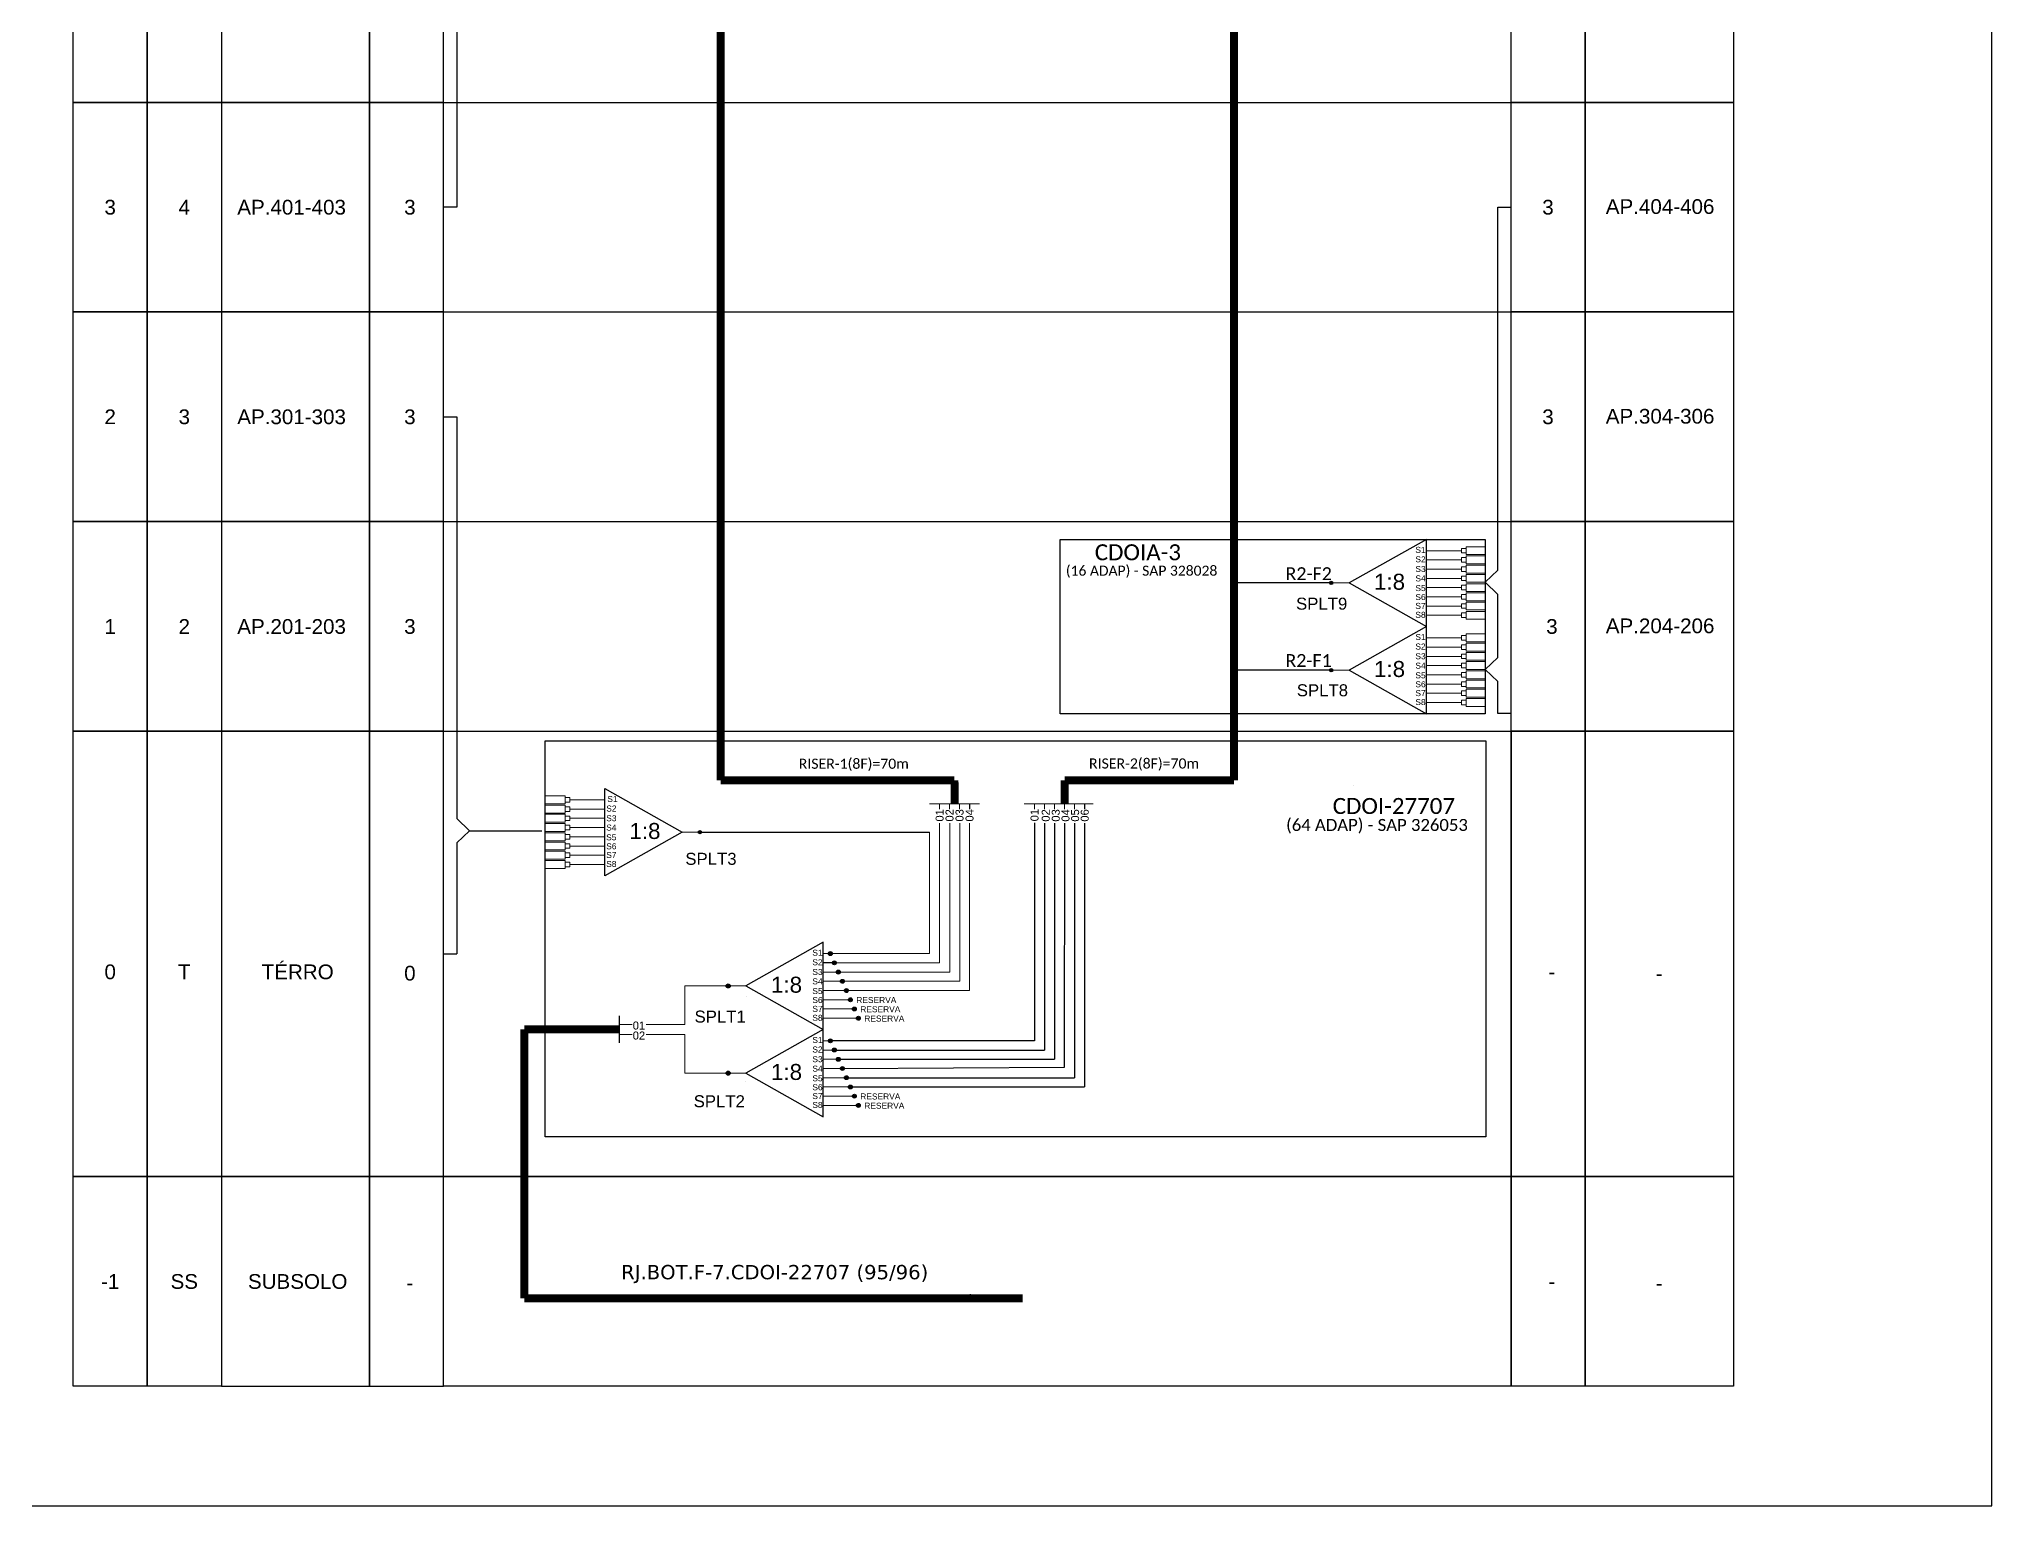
# Model space of a CAD drawing. Header units: millimetres. Extents: x 5724407 to 5725352, y -99080 to -98413.
# Drawn here: x 5725108.1 to 5725352.1, y -99080.2 to -98897 of the extents above; entities that cross this region are included whole.
import ezdxf
from ezdxf.enums import TextEntityAlignment as Align

# ---------------------------------------------------------------- set-up
doc = ezdxf.new("R2010")
doc.units = ezdxf.units.MM
doc.header["$PDMODE"] = 33
doc.header["$PDSIZE"] = 1e-05
doc.layers.add('40.1-ETIQUETAS', color=1, linetype='Continuous', lineweight=20)
doc.layers.add('AS BUILT', color=10, linetype='Continuous')
doc.layers.add('CAP a instalar', color=1, linetype='Continuous')
doc.styles.add('ARIAL', font='arial.ttf')
doc.styles.add('siredit', font='verdana.ttf')
doc.styles.add('WMF-Calibri0', font='calibri.ttf')

# ---------------------------------------------------------------- blocks, each defined once
blk = doc.blocks.new('SPLITTER_')
blk.add_point((0, 0))
at = {"style": 'ARIAL', "flags": 4}
blk.add_attdef('SPLT', (0, -3.26), '', height=1.5, dxfattribs=at)
blk = doc.blocks.new('LEG_CDO64_DIR')
blk.add_point((0, 0))
at = {"color": 1, "style": 'WMF-Calibri0', "flags": 4}
blk.add_attdef('CDO', (-2.62, -3.57), '', height=2, dxfattribs=at)
blk.add_attdef('MODELO', text='', height=1.5, dxfattribs=at).set_placement((-1.52, -5.5), align=Align.CENTER)

msp = doc.modelspace()

# ---------------------------------------------------------------- hatches: boundary and pattern name
h = msp.add_hatch(color=3)
h.dxf.hatch_style = 1
edge = h.paths.add_edge_path()
edge.add_arc((5725269.53, -98964.92), 0.205, 0, 360)
h = msp.add_hatch(color=3)
h.dxf.hatch_style = 1
edge = h.paths.add_edge_path()
edge.add_arc((5725269.53, -98975.82), 0.205, 0, 360)
h = msp.add_hatch(color=3)
h.dxf.hatch_style = 1
edge = h.paths.add_edge_path()
edge.add_arc((5725190.65, -98996.06), 0.205, 0, 360)
h = msp.add_hatch(color=3)
h.dxf.hatch_style = 1
edge = h.paths.add_edge_path()
edge.add_arc((5725206.95, -99011.23), 0.242, 0, 360)
h = msp.add_hatch(color=3)
h.dxf.hatch_style = 1
edge = h.paths.add_edge_path()
edge.add_arc((5725207.45, -99012.39), 0.242, 0, 360)
h = msp.add_hatch(color=3)
h.dxf.hatch_style = 1
edge = h.paths.add_edge_path()
edge.add_arc((5725207.95, -99013.54), 0.242, 0, 360)
h = msp.add_hatch(color=3)
h.dxf.hatch_style = 1
edge = h.paths.add_edge_path()
edge.add_arc((5725208.45, -99014.69), 0.242, 0, 360)
h = msp.add_hatch(color=3)
h.dxf.hatch_style = 1
edge = h.paths.add_edge_path()
edge.add_arc((5725208.95, -99015.85), 0.242, 0, 360)
h = msp.add_hatch(color=3)
h.dxf.hatch_style = 1
edge = h.paths.add_edge_path()
edge.add_arc((5725209.45, -99017), 0.242, 0, 360)
h = msp.add_hatch(color=3)
h.dxf.hatch_style = 1
edge = h.paths.add_edge_path()
edge.add_arc((5725209.95, -99018.15), 0.242, 0, 360)
h = msp.add_hatch(color=3)
h.dxf.hatch_style = 1
edge = h.paths.add_edge_path()
edge.add_arc((5725210.45, -99019.31), 0.242, 0, 360)
h = msp.add_hatch(color=3)
h.dxf.hatch_style = 1
edge = h.paths.add_edge_path()
edge.add_arc((5725206.95, -99022.13), 0.242, 0, 360)
h = msp.add_hatch(color=3)
h.dxf.hatch_style = 1
edge = h.paths.add_edge_path()
edge.add_arc((5725207.45, -99023.28), 0.242, 0, 360)
h = msp.add_hatch(color=3)
h.dxf.hatch_style = 1
edge = h.paths.add_edge_path()
edge.add_arc((5725207.95, -99024.44), 0.242, 0, 360)
h = msp.add_hatch(color=3)
h.dxf.hatch_style = 1
edge = h.paths.add_edge_path()
edge.add_arc((5725208.45, -99025.59), 0.242, 0, 360)
h = msp.add_hatch(color=3)
h.dxf.hatch_style = 1
edge = h.paths.add_edge_path()
edge.add_arc((5725208.95, -99026.74), 0.242, 0, 360)
h = msp.add_hatch(color=3)
h.dxf.hatch_style = 1
edge = h.paths.add_edge_path()
edge.add_arc((5725209.45, -99027.9), 0.242, 0, 360)
h = msp.add_hatch(color=3)
h.dxf.hatch_style = 1
edge = h.paths.add_edge_path()
edge.add_arc((5725209.95, -99029.05), 0.242, 0, 360)
h = msp.add_hatch(color=3)
h.dxf.hatch_style = 1
edge = h.paths.add_edge_path()
edge.add_arc((5725210.45, -99030.2), 0.242, 0, 360)
at = {"layer": 'AS BUILT'}
h = msp.add_hatch(color=3, dxfattribs=at)
h.dxf.hatch_style = 1
edge = h.paths.add_edge_path()
edge.add_arc((5725194.18, -99015.27), 0.256, 0, 360)
h = msp.add_hatch(color=3, dxfattribs=at)
h.dxf.hatch_style = 1
edge = h.paths.add_edge_path()
edge.add_arc((5725194.18, -99026.17), 0.256, 0, 360)

# ---------------------------------------------------------------- linework, layer by layer
at = {"color": 3}
for p, q in [((5725290.36, -98963.33), (5725290.36, -98917.97)), ((5725290.36, -98917.97), (5725292.01, -98917.97)), ((5725288.79, -98964.84), (5725290.36, -98963.33)), ((5725290.36, -98966.35), (5725288.79, -98964.84)), ((5725290.36, -98973.07), (5725290.36, -98966.35)), ((5725290.36, -98973.07), (5725290.36, -98973.07))]:
    msp.add_line(p, q, dxfattribs=at)
at = {"color": 1}
for p, q in [((5725171.33, -98984.65), (5725288.87, -98984.65)), ((5725171.33, -99034.12), (5725171.33, -98984.65)), ((5725288.87, -98984.65), (5725288.87, -99034.12)), ((5725288.87, -99034.12), (5725171.33, -99034.12))]:
    msp.add_line(p, q, dxfattribs=at)
at = {"color": 6, "lineweight": 0}
msp.add_line((5725237.46, -98992.52), (5725239.79, -98992.52), dxfattribs=at)
at = {"color": 251}
msp.add_line((5725238.71, -98992.52), (5725238.71, -98993.19), dxfattribs=at)
at = {"color": 5, "lineweight": 0}
for p, q in [((5725221.86, -98994.94), (5725221.86, -99013.54)), ((5725223.11, -98994.94), (5725223.11, -99014.69)), ((5725221.86, -99013.54), (5725207.95, -99013.54)), ((5725223.11, -99014.69), (5725208.45, -99014.69)), ((5725221.86, -99013.54), (5725221.86, -99013.54)), ((5725223.11, -99014.69), (5725223.11, -99014.69))]:
    msp.add_line(p, q, dxfattribs=at)
at = {"color": 251, "lineweight": 0}
for p, q in [((5725224.35, -98994.94), (5725224.35, -99015.85)), ((5725224.35, -99015.85), (5725208.95, -99015.85))]:
    msp.add_line(p, q, dxfattribs=at)
at = {"color": 7}
msp.add_lwpolyline([(5724407.48, -99080.25), (5725352.09, -99080.25), (5725352.09, -98413.07), (5724407.48, -98413.07)], close=True, dxfattribs=at)
at = {"color": 6, "const_width": 1}
for points in [[(5725257.37, -98964.92), (5725257.37, -98729.17)], [(5725257.37, -98964.92), (5725257.37, -98989.59)], [(5725236.21, -98992.52), (5725236.21, -98989.59)], [(5725236.21, -98989.59), (5725257.37, -98989.59)], [(5725167.83, -99054.32), (5725167.83, -99054.32)]]:
    msp.add_lwpolyline(points, dxfattribs=at)
at = {"color": 5, "const_width": 1}
for points in [[(5725193.26, -98755.36), (5725193.26, -98989.59)], [(5725222.46, -98989.59), (5725193.26, -98989.59)], [(5725222.47, -98992.52), (5725222.46, -98989.59)]]:
    msp.add_lwpolyline(points, dxfattribs=at)
at = {"color": 3}
for points in [[(5725160.27, -98862.73), (5725160.27, -98862.73), (5725160.28, -98869.45), (5725161.84, -98870.96), (5725160.27, -98872.46), (5725160.27, -98917.97)], [(5725160.27, -98917.97), (5725158.62, -98917.97)], [(5725158.62, -98944.16), (5725160.27, -98944.16)], [(5725160.27, -98944.16), (5725160.28, -98994.37), (5725161.84, -98995.88), (5725160.27, -98997.39), (5725160.27, -99011.28)], [(5725292.01, -98981.25), (5725290.36, -98981.25), (5725290.36, -98977.25), (5725288.79, -98975.74), (5725290.36, -98974.23), (5725290.36, -98973.07)], [(5725161.84, -98995.88), (5725170.91, -98995.88)], [(5725158.62, -99011.28), (5725160.27, -99011.28)]]:
    msp.add_lwpolyline(points, dxfattribs=at)
at = {"color": 0}
for points in [[(5725112.33, -98878.67), (5725121.59, -98878.67), (5725121.59, -98904.87), (5725112.33, -98904.87)], [(5725121.59, -98878.67), (5725130.85, -98878.67), (5725130.85, -98904.87), (5725121.59, -98904.87)], [(5725149.37, -98878.67), (5725130.85, -98878.67), (5725130.85, -98904.87), (5725149.37, -98904.87)], [(5725158.62, -98878.67), (5725149.37, -98878.67), (5725149.37, -98904.87), (5725158.62, -98904.87)], [(5725292.01, -98878.67), (5725301.27, -98878.67), (5725301.27, -98904.87), (5725292.01, -98904.87)], [(5725301.27, -98878.67), (5725319.79, -98878.67), (5725319.79, -98904.87), (5725301.27, -98904.87)], [(5725112.33, -98904.87), (5725121.59, -98904.87), (5725121.59, -98931.06), (5725112.33, -98931.06)], [(5725121.59, -98904.87), (5725130.85, -98904.87), (5725130.85, -98931.06), (5725121.59, -98931.06)], [(5725149.37, -98904.87), (5725130.85, -98904.87), (5725130.85, -98931.06), (5725149.37, -98931.06)], [(5725158.62, -98904.87), (5725149.37, -98904.87), (5725149.37, -98931.06), (5725158.62, -98931.06)], [(5725292.01, -98904.87), (5725301.27, -98904.87), (5725301.27, -98931.06), (5725292.01, -98931.06)], [(5725301.27, -98904.87), (5725319.79, -98904.87), (5725319.79, -98931.06), (5725301.27, -98931.06)], [(5725112.33, -98931.06), (5725121.59, -98931.06), (5725121.59, -98957.26), (5725112.33, -98957.26)], [(5725121.59, -98931.06), (5725130.85, -98931.06), (5725130.85, -98957.26), (5725121.59, -98957.26)], [(5725149.37, -98931.06), (5725130.85, -98931.06), (5725130.85, -98957.26), (5725149.37, -98957.26)], [(5725158.62, -98931.06), (5725149.37, -98931.06), (5725149.37, -98957.26), (5725158.62, -98957.26)], [(5725292.01, -98931.06), (5725301.27, -98931.06), (5725301.27, -98957.26), (5725292.01, -98957.26)], [(5725301.27, -98931.06), (5725319.79, -98931.06), (5725319.79, -98957.26), (5725301.27, -98957.26)], [(5725112.33, -98957.26), (5725121.59, -98957.26), (5725121.59, -98983.45), (5725112.33, -98983.45)], [(5725121.59, -98957.26), (5725130.85, -98957.26), (5725130.85, -98983.45), (5725121.59, -98983.45)], [(5725149.37, -98957.26), (5725130.85, -98957.26), (5725130.85, -98983.45), (5725149.37, -98983.45)], [(5725158.62, -98957.26), (5725149.37, -98957.26), (5725149.37, -98983.45), (5725158.62, -98983.45)], [(5725292.01, -98957.26), (5725301.27, -98957.26), (5725301.27, -98983.45), (5725292.01, -98983.45)], [(5725301.27, -98957.26), (5725319.79, -98957.26), (5725319.79, -98983.45), (5725301.27, -98983.45)], [(5725112.33, -98983.45), (5725121.59, -98983.45), (5725121.59, -99039.1), (5725112.33, -99039.1)], [(5725121.59, -98983.45), (5725130.85, -98983.45), (5725130.85, -99039.1), (5725121.59, -99039.1)], [(5725149.37, -98983.45), (5725130.85, -98983.45), (5725130.85, -99039.1), (5725149.37, -99039.1)], [(5725158.62, -98983.45), (5725149.37, -98983.45), (5725149.37, -99039.1), (5725158.62, -99039.1)], [(5725158.62, -98983.45), (5725292.01, -98983.45), (5725292.01, -99039.1), (5725158.62, -99039.1)], [(5725292.01, -98983.45), (5725301.27, -98983.45), (5725301.27, -99039.1), (5725292.01, -99039.1)], [(5725301.27, -98983.45), (5725319.79, -98983.45), (5725319.79, -99039.1), (5725301.27, -99039.1)], [(5725112.33, -99039.1), (5725121.59, -99039.1), (5725121.59, -99065.3), (5725112.33, -99065.3)], [(5725121.59, -99039.1), (5725130.85, -99039.1), (5725130.85, -99065.3), (5725121.59, -99065.3)], [(5725149.37, -99039.1), (5725130.85, -99039.1), (5725130.85, -99065.3), (5725149.37, -99065.3)], [(5725158.62, -99039.1), (5725149.37, -99039.1), (5725149.37, -99065.3), (5725158.62, -99065.3)], [(5725158.62, -99039.1), (5725292.01, -99039.1), (5725292.01, -99065.3), (5725158.62, -99065.3)], [(5725292.01, -99039.1), (5725301.27, -99039.1), (5725301.27, -99065.3), (5725292.01, -99065.3)], [(5725301.27, -99039.1), (5725319.79, -99039.1), (5725319.79, -99065.3), (5725301.27, -99065.3)]]:
    msp.add_lwpolyline(points, close=True, dxfattribs=at)
for points in [[(5725158.62, -98904.87), (5725292.01, -98904.87)], [(5725158.62, -98931.06), (5725292.01, -98931.06)], [(5725158.62, -98957.26), (5725292.01, -98957.26)]]:
    msp.add_lwpolyline(points)
at = {"color": 1}
for points in [[(5725288.79, -98981.27), (5725288.79, -98981.27), (5725288.79, -98981.27), (5725235.66, -98981.27), (5725235.66, -98959.48), (5725235.66, -98959.48)], [(5725281.42, -98959.48), (5725271.76, -98964.92), (5725281.42, -98970.37), (5725281.42, -98959.48)], [(5725281.42, -98970.37), (5725271.76, -98975.82), (5725281.42, -98981.27), (5725281.42, -98970.37)], [(5725178.75, -98990.61), (5725188.42, -98996.06), (5725178.75, -99001.5), (5725178.75, -98990.61)], [(5725206.07, -99009.82), (5725196.4, -99015.27), (5725206.07, -99020.72), (5725206.07, -99009.82)], [(5725180.56, -99019.02), (5725180.56, -99022.38)], [(5725206.07, -99020.72), (5725196.4, -99026.17), (5725206.07, -99031.62), (5725206.07, -99020.72)], [(5725224.42, -99053.77), (5725224.42, -99054.32)]]:
    msp.add_lwpolyline(points, dxfattribs=at)
msp.add_lwpolyline([(5725235.66, -98959.48), (5725288.79, -98959.48), (5725288.79, -98981.27), (5725235.66, -98981.27)], close=True, dxfattribs=at)
at = {"color": 3, "lineweight": 0}
for points in [[(5725285.8, -98960.89), (5725281.42, -98960.89)], [(5725281.42, -98962.04), (5725285.8, -98962.04)], [(5725286.38, -98960.39), (5725286.38, -98961.38)], [(5725286.38, -98960.39), (5725288.79, -98960.39)], [(5725286.38, -98961.38), (5725288.79, -98961.38)], [(5725286.38, -98961.55), (5725286.38, -98962.53)], [(5725286.38, -98961.55), (5725288.79, -98961.55)], [(5725281.42, -98963.19), (5725285.8, -98963.19)], [(5725281.42, -98964.35), (5725285.8, -98964.35)], [(5725286.38, -98962.53), (5725288.79, -98962.53)], [(5725286.38, -98962.7), (5725286.38, -98963.69)], [(5725286.38, -98962.7), (5725288.79, -98962.7)], [(5725286.38, -98963.69), (5725288.79, -98963.69)], [(5725286.38, -98963.85), (5725286.38, -98964.84)], [(5725286.38, -98963.85), (5725288.79, -98963.85)], [(5725281.42, -98965.5), (5725285.8, -98965.5)], [(5725281.42, -98966.65), (5725285.8, -98966.65)], [(5725286.38, -98964.84), (5725288.79, -98964.84)], [(5725286.38, -98965.01), (5725286.38, -98965.99)], [(5725286.38, -98965.01), (5725288.79, -98965.01)], [(5725286.38, -98965.99), (5725288.79, -98965.99)], [(5725286.38, -98966.16), (5725286.38, -98967.15)], [(5725286.38, -98966.16), (5725288.79, -98966.16)], [(5725281.42, -98967.81), (5725285.8, -98967.81)], [(5725281.42, -98968.96), (5725285.8, -98968.96)], [(5725286.38, -98967.15), (5725288.79, -98967.15)], [(5725286.38, -98967.31), (5725286.38, -98968.3)], [(5725286.38, -98967.31), (5725288.79, -98967.31)], [(5725286.38, -98968.3), (5725288.79, -98968.3)], [(5725286.38, -98968.47), (5725286.38, -98969.45)], [(5725286.38, -98968.47), (5725288.79, -98968.47)], [(5725286.38, -98969.45), (5725288.79, -98969.45)], [(5725285.8, -98971.78), (5725281.42, -98971.78)], [(5725286.38, -98971.29), (5725286.38, -98972.28)], [(5725286.38, -98971.29), (5725288.79, -98971.29)], [(5725281.42, -98972.94), (5725285.8, -98972.94)], [(5725281.42, -98974.09), (5725285.8, -98974.09)], [(5725286.38, -98972.28), (5725288.79, -98972.28)], [(5725286.38, -98972.44), (5725286.38, -98973.43)], [(5725286.38, -98972.44), (5725288.79, -98972.44)], [(5725286.38, -98973.43), (5725288.79, -98973.43)], [(5725286.38, -98973.6), (5725286.38, -98974.58)], [(5725286.38, -98973.6), (5725288.79, -98973.6)], [(5725281.42, -98975.24), (5725285.8, -98975.24)], [(5725281.42, -98976.4), (5725285.8, -98976.4)], [(5725286.38, -98974.58), (5725288.79, -98974.58)], [(5725286.38, -98974.75), (5725286.38, -98975.74)], [(5725286.38, -98974.75), (5725288.79, -98974.75)], [(5725286.38, -98975.74), (5725288.79, -98975.74)], [(5725286.38, -98975.9), (5725286.38, -98976.89)], [(5725286.38, -98975.9), (5725288.79, -98975.9)], [(5725281.42, -98977.55), (5725285.8, -98977.55)], [(5725281.42, -98978.7), (5725285.8, -98978.7)], [(5725286.38, -98976.89), (5725288.79, -98976.89)], [(5725286.38, -98977.06), (5725286.38, -98978.04)], [(5725286.38, -98977.06), (5725288.79, -98977.06)], [(5725286.38, -98978.04), (5725288.79, -98978.04)], [(5725286.38, -98978.21), (5725286.38, -98979.2)], [(5725286.38, -98978.21), (5725288.79, -98978.21)], [(5725286.38, -98979.2), (5725288.79, -98979.2)], [(5725281.42, -98979.86), (5725285.8, -98979.86)], [(5725286.38, -98979.36), (5725286.38, -98980.35)], [(5725286.38, -98979.36), (5725288.79, -98979.36)], [(5725173.8, -98991.53), (5725171.39, -98991.53)], [(5725173.8, -98992.51), (5725171.39, -98992.51)], [(5725173.8, -98992.68), (5725171.39, -98992.68)], [(5725173.8, -98993.67), (5725171.39, -98993.67)], [(5725173.8, -98993.83), (5725171.39, -98993.83)], [(5725173.8, -98991.53), (5725173.8, -98992.51)], [(5725173.8, -98992.68), (5725173.8, -98993.67)], [(5725173.8, -98993.83), (5725173.8, -98994.82)], [(5725174.38, -98992.02), (5725178.75, -98992.02)], [(5725178.75, -98993.17), (5725174.38, -98993.17)], [(5725173.8, -98994.82), (5725171.39, -98994.82)], [(5725173.8, -98994.99), (5725171.39, -98994.99)], [(5725173.8, -98995.97), (5725171.39, -98995.97)], [(5725173.8, -98996.14), (5725171.39, -98996.14)], [(5725173.8, -98994.99), (5725173.8, -98995.97)], [(5725173.8, -98996.14), (5725173.8, -98997.13)], [(5725178.75, -98994.33), (5725174.38, -98994.33)], [(5725178.75, -98995.48), (5725174.38, -98995.48)], [(5725173.8, -98997.13), (5725171.39, -98997.13)], [(5725173.8, -98997.29), (5725171.39, -98997.29)], [(5725173.8, -98998.28), (5725171.39, -98998.28)], [(5725173.8, -98998.45), (5725171.39, -98998.45)], [(5725173.8, -98997.29), (5725173.8, -98998.28)], [(5725173.8, -98998.45), (5725173.8, -98999.43)], [(5725178.75, -98996.63), (5725174.38, -98996.63)], [(5725178.75, -98997.79), (5725174.38, -98997.79)], [(5725173.8, -98999.43), (5725171.39, -98999.43)], [(5725173.8, -98999.6), (5725171.39, -98999.6)], [(5725173.8, -99000.58), (5725171.39, -99000.58)], [(5725173.8, -98999.6), (5725173.8, -99000.58)], [(5725178.75, -98998.94), (5725174.38, -98998.94)], [(5725178.75, -99000.09), (5725174.38, -99000.09)]]:
    msp.add_lwpolyline(points, dxfattribs=at)
for points in [[(5725285.8, -98960.6), (5725286.38, -98960.6), (5725286.38, -98961.17), (5725285.8, -98961.17)], [(5725285.8, -98961.75), (5725286.38, -98961.75), (5725286.38, -98962.33), (5725285.8, -98962.33)], [(5725285.8, -98962.91), (5725286.38, -98962.91), (5725286.38, -98963.48), (5725285.8, -98963.48)], [(5725285.8, -98964.06), (5725286.38, -98964.06), (5725286.38, -98964.63), (5725285.8, -98964.63)], [(5725285.8, -98965.21), (5725286.38, -98965.21), (5725286.38, -98965.79), (5725285.8, -98965.79)], [(5725285.8, -98966.37), (5725286.38, -98966.37), (5725286.38, -98966.94), (5725285.8, -98966.94)], [(5725285.8, -98967.52), (5725286.38, -98967.52), (5725286.38, -98968.09), (5725285.8, -98968.09)], [(5725285.8, -98968.67), (5725286.38, -98968.67), (5725286.38, -98969.25), (5725285.8, -98969.25)], [(5725285.8, -98971.5), (5725286.38, -98971.5), (5725286.38, -98972.07), (5725285.8, -98972.07)], [(5725285.8, -98972.65), (5725286.38, -98972.65), (5725286.38, -98973.22), (5725285.8, -98973.22)], [(5725285.8, -98973.8), (5725286.38, -98973.8), (5725286.38, -98974.38), (5725285.8, -98974.38)], [(5725285.8, -98974.96), (5725286.38, -98974.96), (5725286.38, -98975.53), (5725285.8, -98975.53)], [(5725285.8, -98976.11), (5725286.38, -98976.11), (5725286.38, -98976.68), (5725285.8, -98976.68)], [(5725285.8, -98977.26), (5725286.38, -98977.26), (5725286.38, -98977.84), (5725285.8, -98977.84)], [(5725285.8, -98978.42), (5725286.38, -98978.42), (5725286.38, -98978.99), (5725285.8, -98978.99)], [(5725285.8, -98979.57), (5725286.38, -98979.57), (5725286.38, -98980.14), (5725285.8, -98980.14)], [(5725174.38, -98991.73), (5725173.8, -98991.73), (5725173.8, -98992.31), (5725174.38, -98992.31)], [(5725174.38, -98992.89), (5725173.8, -98992.89), (5725173.8, -98993.46), (5725174.38, -98993.46)], [(5725174.38, -98994.04), (5725173.8, -98994.04), (5725173.8, -98994.61), (5725174.38, -98994.61)], [(5725174.38, -98995.19), (5725173.8, -98995.19), (5725173.8, -98995.77), (5725174.38, -98995.77)], [(5725174.38, -98996.35), (5725173.8, -98996.35), (5725173.8, -98996.92), (5725174.38, -98996.92)], [(5725174.38, -98997.5), (5725173.8, -98997.5), (5725173.8, -98998.07), (5725174.38, -98998.07)], [(5725174.38, -98998.65), (5725173.8, -98998.65), (5725173.8, -98999.22), (5725174.38, -98999.22)], [(5725174.38, -98999.81), (5725173.8, -98999.81), (5725173.8, -99000.38), (5725174.38, -99000.38)]]:
    msp.add_lwpolyline(points, close=True, dxfattribs=at)
at = {"color": 6}
for points in [[(5725269.33, -98964.92), (5725257.37, -98964.92)], [(5725269.33, -98975.82), (5725257.37, -98975.82)], [(5725232.47, -98994.91), (5725232.45, -99022.15)], [(5725233.71, -98994.94), (5725233.71, -99023.28)], [(5725234.96, -98994.94), (5725234.96, -99024.44)], [(5725236.22, -98994.94), (5725236.17, -99025.44)], [(5725237.46, -98994.94), (5725237.46, -99026.74)], [(5725232.46, -99022.15), (5725206.95, -99022.13)], [(5725207.45, -99023.28), (5725233.71, -99023.28)], [(5725207.95, -99024.44), (5725234.96, -99024.44)], [(5725208.45, -99025.59), (5725236.21, -99025.44)], [(5725208.95, -99026.74), (5725237.46, -99026.74)]]:
    msp.add_lwpolyline(points, dxfattribs=at)
at = {"color": 1, "lineweight": 0}
for points in [[(5725271.76, -98964.92), (5725269.53, -98964.92)], [(5725271.76, -98975.82), (5725269.53, -98975.82)], [(5725188.42, -98996.06), (5725190.65, -98996.06)]]:
    msp.add_lwpolyline(points, dxfattribs=at)
at = {"color": 5, "lineweight": 0}
for points in [[(5725219.35, -98992.52), (5725225.59, -98992.52)], [(5725220.6, -98992.52), (5725220.6, -98993.19)], [(5725221.84, -98992.52), (5725221.84, -98993.19)], [(5725223.09, -98992.52), (5725223.09, -98993.19)], [(5725219.35, -98996.06), (5725219.35, -99011.23)], [(5725220.6, -98994.94), (5725220.6, -99012.39)], [(5725206.95, -99011.23), (5725219.35, -99011.23)], [(5725207.45, -99012.39), (5725220.6, -99012.39)]]:
    msp.add_lwpolyline(points, dxfattribs=at)
at = {"color": 251}
for points in [[(5725224.34, -98992.52), (5725224.34, -98993.19)], [(5725238.71, -98994.94), (5725238.71, -99027.9)], [(5725209.45, -99027.9), (5725238.71, -99027.9)]]:
    msp.add_lwpolyline(points, dxfattribs=at)
at = {"color": 6, "lineweight": 0}
for points in [[(5725231.18, -98992.52), (5725232.46, -98992.52)], [(5725232.46, -98992.52), (5725232.46, -98993.19)], [(5725232.46, -98992.52), (5725233.71, -98992.52), (5725233.71, -98993.19)], [(5725233.71, -98992.52), (5725234.96, -98992.52), (5725234.96, -98993.19)], [(5725234.96, -98992.52), (5725236.21, -98992.52), (5725236.21, -98993.19)], [(5725236.21, -98992.52), (5725237.46, -98992.52), (5725237.46, -98993.19)]]:
    msp.add_lwpolyline(points, dxfattribs=at)
at = {"color": 5}
msp.add_lwpolyline([(5725190.85, -98996.06), (5725219.35, -98996.06)], dxfattribs=at)
at = {"color": 0, "lineweight": 0}
for points in [[(5725206.95, -99011.23), (5725206.07, -99011.23)], [(5725206.07, -99013.54), (5725207.95, -99013.54)], [(5725206.07, -99014.69), (5725208.45, -99014.69)], [(5725206.07, -99015.85), (5725208.95, -99015.85)], [(5725207.95, -99013.54), (5725207.95, -99013.54)], [(5725206.07, -99017), (5725209.45, -99017)], [(5725206.07, -99018.15), (5725209.95, -99018.15)], [(5725206.07, -99019.31), (5725210.45, -99019.31)]]:
    msp.add_lwpolyline(points, dxfattribs=at)
at = {"color": 0}
msp.add_lwpolyline([(5725207.45, -99012.39), (5725206.07, -99012.39)], dxfattribs=at)
at = {"color": 1, "const_width": 1}
for points in [[(5725168.73, -99020.7), (5725168.73, -99054.32)], [(5725168.73, -99020.7), (5725180.56, -99020.7)], [(5725168.73, -99054.32), (5725230.97, -99054.32)]]:
    msp.add_lwpolyline(points, dxfattribs=at)
at = {"color": 7, "lineweight": 0}
for points in [[(5725206.95, -99022.13), (5725206.07, -99022.13)], [(5725206.07, -99023.28), (5725207.45, -99023.28)], [(5725206.07, -99024.44), (5725207.95, -99024.44)], [(5725206.07, -99025.59), (5725208.45, -99025.59)], [(5725206.07, -99026.74), (5725208.95, -99026.74)], [(5725206.07, -99027.9), (5725209.45, -99027.9)], [(5725206.07, -99029.05), (5725209.95, -99029.05)], [(5725206.07, -99030.2), (5725210.45, -99030.2)]]:
    msp.add_lwpolyline(points, dxfattribs=at)
at = {"color": 3}
for centre, radius in [((5725269.53, -98964.92), 0.205), ((5725269.53, -98975.82), 0.205), ((5725190.65, -98996.06), 0.205), ((5725206.95, -99011.23), 0.242), ((5725207.45, -99012.39), 0.242), ((5725207.95, -99013.54), 0.242), ((5725208.45, -99014.69), 0.242), ((5725208.95, -99015.85), 0.242), ((5725209.45, -99017), 0.242), ((5725209.95, -99018.15), 0.242), ((5725210.45, -99019.31), 0.242), ((5725206.95, -99022.13), 0.242), ((5725207.45, -99023.28), 0.242), ((5725207.95, -99024.44), 0.242), ((5725208.45, -99025.59), 0.242), ((5725208.95, -99026.74), 0.242), ((5725209.45, -99027.9), 0.242), ((5725209.95, -99029.05), 0.242), ((5725210.45, -99030.2), 0.242)]:
    msp.add_circle(centre, radius, dxfattribs=at)
for p in [(5725271.76, -98964.92), (5725196.51, -99016.59)]:
    msp.add_point(p)
at = {"layer": 'AS BUILT', "color": 3, "lineweight": 0}
for points in [[(5725194.18, -99015.27), (5725188.75, -99015.27), (5725188.75, -99020.09), (5725183.92, -99020.09)], [(5725182.17, -99020.09), (5725180.56, -99020.09)]]:
    msp.add_lwpolyline(points, dxfattribs=at)
at = {"layer": 'AS BUILT', "lineweight": 0}
for points in [[(5725196.4, -99015.27), (5725194.18, -99015.27)], [(5725196.4, -99026.17), (5725194.18, -99026.17)]]:
    msp.add_lwpolyline(points, dxfattribs=at)
at = {"layer": 'AS BUILT', "color": 2, "lineweight": 0}
for points in [[(5725182.17, -99021.34), (5725180.56, -99021.34)], [(5725194.18, -99026.17), (5725188.75, -99026.17), (5725188.75, -99021.34), (5725183.92, -99021.34)]]:
    msp.add_lwpolyline(points, dxfattribs=at)
at = {"layer": 'AS BUILT', "color": 3}
for centre in [(5725194.18, -99015.27), (5725194.18, -99026.17)]:
    msp.add_circle(centre, 0.256, dxfattribs=at)
at = {"layer": 'AS BUILT'}
msp.add_point((5725196.4, -99027.17), dxfattribs=at)
at = {"layer": 'CAP a instalar', "color": 3, "lineweight": 0}
msp.add_lwpolyline([(5725286.38, -98980.35), (5725288.79, -98980.35)], dxfattribs=at)

# ---------------------------------------------------------------- block references
ref = msp.add_blockref('SPLITTER_', (5725271.76, -98975.82), dxfattribs=dict(xscale=-1))
ref.add_attrib('SPLT', 'SPLT8', (5725265.23, -98979.08), dxfattribs={"height": 1.5, "style": 'ARIAL'})
ref = msp.add_blockref('LEG_CDO64_DIR', (5725272.34, -98990.22))
ref.add_attrib('CDO', 'CDOI-27707', (5725269.72, -98993.79), dxfattribs={"color": 1, "height": 2, "style": 'WMF-Calibri0'})
ref.add_attrib('MODELO', '(64 ADAP) - SAP 326053', dxfattribs={"color": 1, "height": 1.5, "style": 'WMF-Calibri0'}).set_placement((5725275.25, -98995.91), align=Align.CENTER)

# ---------------------------------------------------------------- texts
at = {"color": 0, "style": 'ARIAL'}
for s, p in [('3', (5725116.96, -98917.97)), ('4', (5725126.22, -98917.97)), ('AP.401-403', (5725139.63, -98917.97)), ('3', (5725154.41, -98917.97)), ('3', (5725296.62, -98917.97)), ('AP.404-406', (5725310.63, -98917.89)), ('2', (5725116.96, -98944.16)), ('3', (5725126.22, -98944.16)), ('AP.301-303', (5725139.63, -98944.16)), ('3', (5725154.41, -98944.16)), ('3', (5725296.62, -98944.16)), ('AP.304-306', (5725310.63, -98944.09)), ('1', (5725116.96, -98970.36)), ('2', (5725126.22, -98970.36)), ('AP.201-203', (5725139.63, -98970.36)), ('3', (5725154.41, -98970.36)), ('3', (5725297.11, -98970.36)), ('AP.204-206', (5725310.63, -98970.28)), ('0', (5725116.96, -99013.51)), ('T', (5725126.22, -99013.51)), ('TÉRRO', (5725140.39, -99013.51)), ('0', (5725154.41, -99013.68)), ('-', (5725297.11, -99013.51)), ('-', (5725310.5, -99013.71)), ('-1', (5725116.96, -99052.2)), ('SS', (5725126.22, -99052.2)), ('SUBSOLO', (5725140.39, -99052.2)), ('-', (5725154.41, -99052.37)), ('-', (5725297.11, -99052.2)), ('-', (5725310.5, -99052.4))]:
    msp.add_text(s, height=1.84, dxfattribs=at).set_placement(p, align=Align.MIDDLE_CENTER)
at = {"color": 1}
for s, height, style, p in [('CDOIA-3', 2, 'WMF-Calibri0', (5725239.99, -98962.09)), ('S1', 0.75, 'ARIAL', (5725280.05, -98961.16)), ('S2', 0.75, 'ARIAL', (5725280.05, -98962.34)), ('1:8', 2, 'ARIAL', (5725274.88, -98965.77)), ('S3', 0.75, 'ARIAL', (5725280.05, -98963.55)), ('S4', 0.75, 'ARIAL', (5725280.05, -98964.73)), ('S5', 0.75, 'ARIAL', (5725280.05, -98965.94)), ('S6', 0.75, 'ARIAL', (5725280.05, -98967.06)), ('S7', 0.75, 'ARIAL', (5725280.05, -98968.16)), ('S8', 0.75, 'ARIAL', (5725280.05, -98969.28)), ('S1', 0.75, 'ARIAL', (5725280.05, -98972.05)), ('S2', 0.75, 'ARIAL', (5725280.05, -98973.24)), ('S3', 0.75, 'ARIAL', (5725280.05, -98974.45)), ('1:8', 2, 'ARIAL', (5725274.88, -98976.67)), ('S4', 0.75, 'ARIAL', (5725280.05, -98975.63)), ('S5', 0.75, 'ARIAL', (5725280.05, -98976.84)), ('S6', 0.75, 'ARIAL', (5725280.05, -98977.96)), ('S7', 0.75, 'ARIAL', (5725280.05, -98979.06)), ('S8', 0.75, 'ARIAL', (5725280.05, -98980.18)), ('S2', 0.75, 'ARIAL', (5725178.95, -98993.48)), ('S1', 0.75, 'ARIAL', (5725179.08, -98992.29)), ('S3', 0.75, 'ARIAL', (5725178.94, -98994.69)), ('S5', 0.75, 'ARIAL', (5725178.93, -98997.08)), ('S4', 0.75, 'ARIAL', (5725178.94, -98995.86)), ('1:8', 2, 'ARIAL', (5725181.84, -98996.91)), ('S7', 0.75, 'ARIAL', (5725178.94, -98999.29)), ('S6', 0.75, 'ARIAL', (5725178.94, -98998.2)), ('S8', 0.75, 'ARIAL', (5725178.94, -99000.41)), ('S1', 0.75, 'ARIAL', (5725204.7, -99011.5)), ('S2', 0.75, 'ARIAL', (5725204.7, -99012.69)), ('S3', 0.75, 'ARIAL', (5725204.7, -99013.9)), ('1:8', 2, 'ARIAL', (5725199.53, -99016.12)), ('S4', 0.75, 'ARIAL', (5725204.7, -99015.08)), ('S5', 0.75, 'ARIAL', (5725204.7, -99016.29)), ('S6', 0.75, 'ARIAL', (5725204.7, -99017.41)), ('S7', 0.75, 'ARIAL', (5725204.7, -99018.51)), ('S8', 0.75, 'ARIAL', (5725204.7, -99019.63)), ('S1', 0.75, 'ARIAL', (5725204.7, -99022.4)), ('S2', 0.75, 'ARIAL', (5725204.7, -99023.59)), ('1:8', 2, 'ARIAL', (5725199.53, -99027.02)), ('S3', 0.75, 'ARIAL', (5725204.7, -99024.8)), ('S4', 0.75, 'ARIAL', (5725204.7, -99025.98)), ('S5', 0.75, 'ARIAL', (5725204.7, -99027.19)), ('S6', 0.75, 'ARIAL', (5725204.7, -99028.31)), ('S7', 0.75, 'ARIAL', (5725204.7, -99029.41)), ('S8', 0.75, 'ARIAL', (5725204.7, -99030.52))]:
    msp.add_text(s, height=height, dxfattribs=dict(at, style=style)).set_placement(p)
at = {"color": 1, "style": 'WMF-Calibri0'}
msp.add_text('(16 ADAP) - SAP 328028', height=1.25, dxfattribs=at).set_placement((5725245.84, -98964.01), align=Align.CENTER)
at = {"color": 6, "style": 'WMF-Calibri0'}
for s, height, p in [('R2-F2', 1.6, (5725263.82, -98964.56)), ('R2-F1', 1.6, (5725263.81, -98975.41)), ('RISER-2(8F)=70m', 1.2641, (5725239.27, -98988.11))]:
    msp.add_text(s, height=height, dxfattribs=at).set_placement(p)
at = {"style": 'ARIAL'}
for s, p in [('SPLT9', (5725268.34, -98968.26)), ('SPLT3', (5725192.03, -99000.14))]:
    msp.add_text(s, height=1.5, dxfattribs=at).set_placement(p, align=Align.CENTER)
at = {"color": 5, "style": 'WMF-Calibri0'}
msp.add_text('RISER-1(8F)=70m', height=1.2641, dxfattribs=at).set_placement((5725203, -98988.14))
at = {"style": 'ARIAL'}
for s, p in [('01', (5725220.6, -98993.96)), ('02', (5725221.84, -98993.96)), ('03', (5725223.09, -98993.96)), ('04', (5725224.34, -98993.96)), ('01', (5725232.46, -98993.93)), ('02', (5725233.86, -98993.97)), ('03', (5725235.11, -98993.97)), ('04', (5725236.33, -98993.97)), ('05', (5725237.53, -98993.97)), ('06', (5725238.73, -98993.97))]:
    msp.add_text(s, height=1, rotation=90, dxfattribs=at).set_placement(p, align=Align.MIDDLE_CENTER)
at = {"color": 0, "style": 'ARIAL'}
for s, height, p in [('RESERVA', 0.75, (5725210.19, -99017.41)), ('RESERVA', 0.75, (5725210.69, -99018.56)), ('SPLT1', 1.5, (5725189.98, -99019.85)), ('RESERVA', 0.75, (5725211.19, -99019.72)), ('RESERVA', 0.75, (5725210.69, -99029.46)), ('RESERVA', 0.75, (5725211.19, -99030.61))]:
    msp.add_text(s, height=height, dxfattribs=at).set_placement(p)
at = {"style": 'ARIAL'}
for s, p in [('01', (5725183.03, -99020.22)), ('02', (5725183.03, -99021.47))]:
    msp.add_text(s, height=1, dxfattribs=at).set_placement(p, align=Align.MIDDLE_CENTER)
at = {"layer": '40.1-ETIQUETAS', "color": 1, "lineweight": 0, "style": 'siredit'}
msp.add_text('RJ.BOT.F-7.CDOI-22707 (95/96)', height=1.7856, dxfattribs=at).set_placement((5725199.99, -99051.03), align=Align.MIDDLE_CENTER)
at = {"layer": 'AS BUILT', "color": 0, "style": 'ARIAL'}
msp.add_text('SPLT2', height=1.5, dxfattribs=at).set_placement((5725189.87, -99030.43))

doc.saveas('drawing.dxf')
